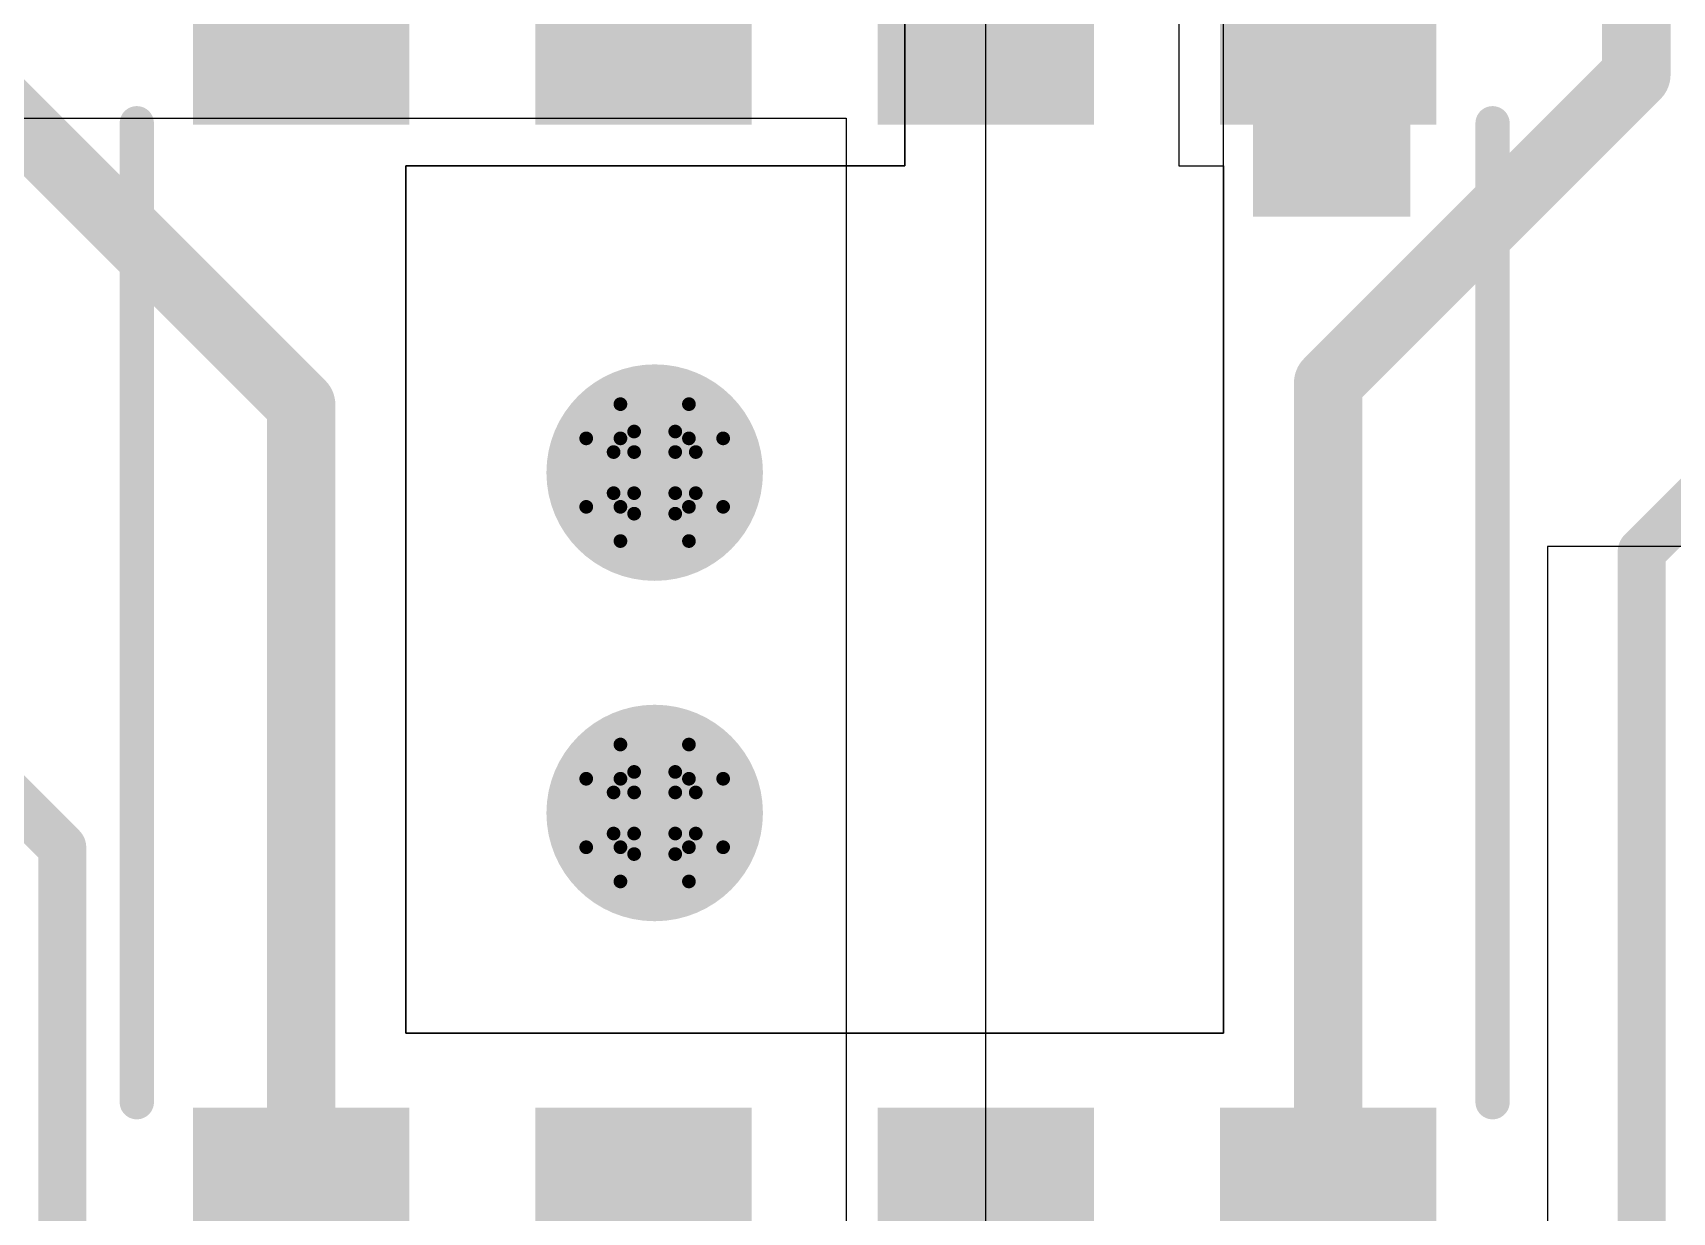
# Model space of a CAD drawing. Header units: inches. Extents: x -5 to 5258, y -4 to 5281.
# Drawn here: x 48.49 to 54.57, y 21.89 to 26.26 of the extents above; entities that cross this region are included whole.
import ezdxf

# ---------------------------------------------------------------- set-up
doc = ezdxf.new("R2010")
doc.units = ezdxf.units.IN
for name, color, linetype in [('Bottom Layer', 5, 'Continuous'), ('Bottom Solder', 6, 'Continuous'), ('Drill Drawing', 1, 'Continuous'), ('Top Layer', 1, 'Continuous'), ('Top Overlay', 2, 'Continuous'), ('Top Paste', 8, 'Continuous'), ('Top Solder', 216, 'Continuous'), ('Via Holes', 16, 'Continuous')]:
    doc.layers.add(name, color=color, linetype=linetype)

# ---------------------------------------------------------------- blocks, each defined once
blk = doc.blocks.new('SOIC_8_0_154___3_90___W______11')
at = {"layer": 'Top Layer'}
for points in [[(-3.474999399999999, 1.6050006), (-3.474999399999999, 2.2049994), (-1.92499996, 2.2049994), (-1.92499996, 1.6050006)], [(1.92499996, 1.6050006), (1.92499996, 2.2049994), (3.474999399999999, 2.2049994), (3.474999399999999, 1.6050006)], [(-3.474999399999999, 0.3350005999999998), (-3.474999399999999, 0.9349993999999998), (-1.92499996, 0.9349994), (-1.92499996, 0.3350006000000001)], [(1.92499996, 0.3350005999999998), (1.92499996, 0.9349993999999998), (3.474999399999999, 0.9349994), (3.474999399999999, 0.3350006000000001)], [(-3.474999399999999, -0.9349994), (-3.474999399999999, -0.3350006000000001), (-1.92499996, -0.3350005999999998), (-1.92499996, -0.9349993999999998)], [(1.92499996, -0.9349994), (1.92499996, -0.3350006000000001), (3.474999399999999, -0.3350005999999998), (3.474999399999999, -0.9349993999999998)], [(-3.474999399999999, -2.2049994), (-3.474999399999999, -1.6050006), (-1.92499996, -1.6050006), (-1.92499996, -2.2049994)], [(1.92499996, -2.2049994), (1.92499996, -1.6050006), (3.474999399999999, -1.6050006), (3.474999399999999, -2.2049994)]]:
    blk.add_hatch(color=1, dxfattribs=at).paths.add_polyline_path(points)
at = {"layer": 'Top Overlay'}
blk.add_hatch(color=2, dxfattribs=at).paths.add_polyline_path([(-1.83820816, 1.62576764), (-1.48260816, 1.62576764), (-1.48260816, 2.20996764), (-1.83820816, 2.20996764)])
at = {"layer": 'Top Paste'}
for points in [[(-3.474999399999999, 1.6050006), (-3.474999399999999, 2.2049994), (-1.92499996, 2.2049994), (-1.92499996, 1.6050006)], [(1.92499996, 1.6050006), (1.92499996, 2.2049994), (3.474999399999999, 2.2049994), (3.474999399999999, 1.6050006)], [(-3.474999399999999, 0.3350005999999998), (-3.474999399999999, 0.9349993999999998), (-1.92499996, 0.9349994), (-1.92499996, 0.3350006000000001)], [(1.92499996, 0.3350005999999998), (1.92499996, 0.9349993999999998), (3.474999399999999, 0.9349994), (3.474999399999999, 0.3350006000000001)], [(-3.474999399999999, -0.9349994), (-3.474999399999999, -0.3350006000000001), (-1.92499996, -0.3350005999999998), (-1.92499996, -0.9349993999999998)], [(1.92499996, -0.9349994), (1.92499996, -0.3350006000000001), (3.474999399999999, -0.3350005999999998), (3.474999399999999, -0.9349993999999998)], [(-3.474999399999999, -2.2049994), (-3.474999399999999, -1.6050006), (-1.92499996, -1.6050006), (-1.92499996, -2.2049994)], [(1.92499996, -2.2049994), (1.92499996, -1.6050006), (3.474999399999999, -1.6050006), (3.474999399999999, -2.2049994)]]:
    blk.add_hatch(color=8, dxfattribs=at).paths.add_polyline_path(points)
at = {"layer": 'Top Solder'}
for points in [[(-3.5765994, 1.5034006), (-3.5765994, 2.3065994), (-1.82339996, 2.3065994), (-1.82339996, 1.5034006)], [(1.82339996, 1.5034006), (1.82339996, 2.3065994), (3.5765994, 2.3065994), (3.5765994, 1.5034006)], [(-3.5765994, 0.2334005999999998), (-3.5765994, 1.0365994), (-1.82339996, 1.0365994), (-1.82339996, 0.2334006000000002)], [(1.82339996, 0.2334005999999998), (1.82339996, 1.0365994), (3.5765994, 1.0365994), (3.5765994, 0.2334006000000002)], [(-3.5765994, -1.0365994), (-3.5765994, -0.2334006000000002), (-1.82339996, -0.2334005999999998), (-1.82339996, -1.0365994)], [(1.82339996, -1.0365994), (1.82339996, -0.2334006000000002), (3.5765994, -0.2334005999999998), (3.5765994, -1.0365994)], [(-3.5765994, -2.3065994), (-3.5765994, -1.5034006), (-1.82339996, -1.5034006), (-1.82339996, -2.3065994)], [(1.82339996, -2.3065994), (1.82339996, -1.5034006), (3.5765994, -1.5034006), (3.5765994, -2.3065994)]]:
    blk.add_hatch(color=216, dxfattribs=at).paths.add_polyline_path(points)
at = {"layer": 'Top Overlay', "const_width": 0.127}
for points in [[(1.8034, 2.5146), (-1.8288, 2.5146)], [(-3.66700054, 1.9304), (-3.79400308, 2.0574)], [(-3.79400054, 1.8034), (-3.79400308, 2.0574)], [(-3.79400054, 1.8034), (-3.66700054, 1.9304)], [(1.8034, -2.5146), (-1.8288, -2.5146)]]:
    blk.add_lwpolyline(points, dxfattribs=at)
at = {"layer": 'Top Overlay', "const_width": 0.0635}
for points in [[(-1.86055, 2.5146, 1), (-1.79705, 2.5146, 1)], [(1.77165, 2.5146, 1), (1.83515, 2.5146, 1)], [(-3.82575308, 2.0574, 1), (-3.76225308, 2.0574, 1)], [(-3.82575308, 2.0574, 1), (-3.76225308, 2.0574, 1)], [(-3.69875054, 1.9304, 1), (-3.63525054, 1.9304, 1)], [(-3.69875054, 1.9304, 1), (-3.63525054, 1.9304, 1)], [(-3.82575054, 1.8034, 1), (-3.76225054, 1.8034, 1)], [(-3.82575054, 1.8034, 1), (-3.76225054, 1.8034, 1)], [(-1.86055, -2.5146, 1), (-1.79705, -2.5146, 1)], [(1.77165, -2.5146, 1), (1.83515, -2.5146, 1)]]:
    blk.add_lwpolyline(points, format="xyb", close=True, dxfattribs=at)

msp = doc.modelspace()

# ---------------------------------------------------------------- hatches: boundary and pattern name
at = {"layer": 'Bottom Layer'}
h = msp.add_hatch(color=5, dxfattribs=at)
edge = h.paths.add_edge_path()
edge.add_arc((50.79286767999999, 24.63086768), 0.2999994, 0, 360)
h = msp.add_hatch(color=5, dxfattribs=at)
edge = h.paths.add_edge_path()
edge.add_arc((50.79286767999999, 23.368), 0.2999994, 0, 360)
at = {"layer": 'Bottom Solder'}
h = msp.add_hatch(color=6, dxfattribs=at)
edge = h.paths.add_edge_path()
edge.add_arc((50.79286767999999, 24.63086768), 0.4015993999999999, 0, 360)
h = msp.add_hatch(color=6, dxfattribs=at)
edge = h.paths.add_edge_path()
edge.add_arc((50.79286767999999, 23.368), 0.4015993999999999, 0, 360)
at = {"layer": 'Top Layer'}
h = msp.add_hatch(color=1, dxfattribs=at)
edge = h.paths.add_edge_path()
edge.add_arc((50.79286767999999, 24.63086768), 0.2999994, 0, 360)
h = msp.add_hatch(color=1, dxfattribs=at)
edge = h.paths.add_edge_path()
edge.add_arc((50.79286767999999, 23.368), 0.2999994, 0, 360)
at = {"layer": 'Top Solder'}
h = msp.add_hatch(color=216, dxfattribs=at)
edge = h.paths.add_edge_path()
edge.add_arc((50.79286767999999, 24.63086768), 0.4015993999999999, 0, 360)
h = msp.add_hatch(color=216, dxfattribs=at)
edge = h.paths.add_edge_path()
edge.add_arc((50.79286767999999, 23.368), 0.4015993999999999, 0, 360)
at = {"layer": 'Via Holes'}
h = msp.add_hatch(color=7, dxfattribs=at)
edge = h.paths.add_edge_path()
edge.add_arc((50.79286767999999, 24.63086768), 0.1499997, 0, 360)
h = msp.add_hatch(color=7, dxfattribs=at)
edge = h.paths.add_edge_path()
edge.add_arc((50.79286767999999, 23.368), 0.1499997, 0, 360)

# ---------------------------------------------------------------- linework, layer by layer
at = {"layer": 'Bottom Layer'}
for p, q in [((52.02141487999999, 17.3228), (52.02141487999999, 26.46326686)), ((46.18626272, 25.94531514), (51.50346316, 25.94531514)), ((51.50346316, 25.94531514), (51.50346316, 17.32280254))]:
    msp.add_line(p, q, dxfattribs=at)
at = {"layer": 'Drill Drawing', "const_width": 0.0508}
for points in [[(50.66586768, 24.75786768), (50.66586768, 24.88486768)], [(50.66586768, 24.88486768), (50.91986768, 24.88486768)], [(50.91986768, 24.75786768), (50.91986768, 24.88486768)], [(50.53886768, 24.50386768), (50.53886768, 24.75786768)], [(50.53886768, 24.75786768), (50.66586768, 24.75786768)], [(50.71666768, 24.70706768), (50.71666768, 24.78326768)], [(50.71666768, 24.78326768), (50.86906768, 24.78326768)], [(50.86906768, 24.70706768), (50.86906768, 24.78326768)], [(50.91986768, 24.75786768), (51.04686768, 24.75786768)], [(51.04686768, 24.50386768), (51.04686768, 24.75786768)], [(50.64046767999999, 24.55466768), (50.64046767999999, 24.70706768)], [(50.64046767999999, 24.70706768), (50.71666768, 24.70706768)], [(50.86906768, 24.70706768), (50.94526768, 24.70706768)], [(50.94526768, 24.55466768), (50.94526768, 24.70706768)], [(50.64046767999999, 24.55466768), (50.71666768, 24.55466768)], [(50.71666768, 24.47846768), (50.71666768, 24.55466768)], [(50.86906768, 24.55466768), (50.94526768, 24.55466768)], [(50.86906768, 24.47846768), (50.86906768, 24.55466768)], [(50.53886768, 24.50386768), (50.66586768, 24.50386768)], [(50.66586768, 24.37686768), (50.66586768, 24.50386768)], [(50.91986768, 24.50386768), (51.04686768, 24.50386768)], [(50.91986768, 24.37686768), (50.91986768, 24.50386768)], [(50.71666768, 24.47846768), (50.86906768, 24.47846768)], [(50.66586768, 24.37686768), (50.91986768, 24.37686768)], [(50.66586768, 23.495), (50.66586768, 23.622)], [(50.66586768, 23.622), (50.91986768, 23.622)], [(50.91986768, 23.495), (50.91986768, 23.622)], [(50.71666768, 23.4442), (50.71666768, 23.5204)], [(50.71666768, 23.5204), (50.86906768, 23.5204)], [(50.86906768, 23.4442), (50.86906768, 23.5204)], [(50.53886768, 23.241), (50.53886768, 23.495)], [(50.53886768, 23.495), (50.66586768, 23.495)], [(50.91986768, 23.495), (51.04686768, 23.495)], [(51.04686768, 23.241), (51.04686768, 23.495)], [(50.64046767999999, 23.2918), (50.64046767999999, 23.4442)], [(50.64046767999999, 23.4442), (50.71666768, 23.4442)], [(50.86906768, 23.4442), (50.94526768, 23.4442)], [(50.94526768, 23.2918), (50.94526768, 23.4442)], [(50.64046767999999, 23.2918), (50.71666768, 23.2918)], [(50.71666768, 23.2156), (50.71666768, 23.2918)], [(50.86906768, 23.2918), (50.94526768, 23.2918)], [(50.86906768, 23.2156), (50.86906768, 23.2918)], [(50.53886768, 23.241), (50.66586768, 23.241)], [(50.66586768, 23.114), (50.66586768, 23.241)], [(50.71666768, 23.2156), (50.86906768, 23.2156)], [(50.91986768, 23.241), (51.04686768, 23.241)], [(50.91986768, 23.114), (50.91986768, 23.241)], [(50.66586768, 23.114), (50.91986768, 23.114)]]:
    msp.add_lwpolyline(points, dxfattribs=at)
at = {"layer": 'Drill Drawing', "const_width": 0.0254}
for points in [[(50.65316768, 24.88486768, 1), (50.67856767999999, 24.88486768, 1)], [(50.65316768, 24.88486768, 1), (50.67856767999999, 24.88486768, 1)], [(50.90716768, 24.88486768, 1), (50.93256768, 24.88486768, 1)], [(50.90716768, 24.88486768, 1), (50.93256768, 24.88486768, 1)], [(50.52616767999999, 24.75786768, 1), (50.55156768, 24.75786768, 1)], [(50.52616767999999, 24.75786768, 1), (50.55156768, 24.75786768, 1)], [(50.65316768, 24.75786768, 1), (50.67856767999999, 24.75786768, 1)], [(50.65316768, 24.75786768, 1), (50.67856767999999, 24.75786768, 1)], [(50.70396768, 24.78326768, 1), (50.72936768, 24.78326768, 1)], [(50.70396768, 24.78326768, 1), (50.72936768, 24.78326768, 1)], [(50.85636767999999, 24.78326768, 1), (50.88176768, 24.78326768, 1)], [(50.85636767999999, 24.78326768, 1), (50.88176768, 24.78326768, 1)], [(50.90716768, 24.75786768, 1), (50.93256768, 24.75786768, 1)], [(50.90716768, 24.75786768, 1), (50.93256768, 24.75786768, 1)], [(51.03416768, 24.75786768, 1), (51.05956767999999, 24.75786768, 1)], [(51.03416768, 24.75786768, 1), (51.05956767999999, 24.75786768, 1)], [(50.62776768, 24.70706768, 1), (50.65316768, 24.70706768, 1)], [(50.62776768, 24.70706768, 1), (50.65316768, 24.70706768, 1)], [(50.70396768, 24.70706768, 1), (50.72936768, 24.70706768, 1)], [(50.70396768, 24.70706768, 1), (50.72936768, 24.70706768, 1)], [(50.85636767999999, 24.70706768, 1), (50.88176768, 24.70706768, 1)], [(50.85636767999999, 24.70706768, 1), (50.88176768, 24.70706768, 1)], [(50.93256768, 24.70706768, 1), (50.95796768, 24.70706768, 1)], [(50.93256768, 24.70706768, 1), (50.95796768, 24.70706768, 1)], [(50.62776768, 24.55466768, 1), (50.65316768, 24.55466768, 1)], [(50.62776768, 24.55466768, 1), (50.65316768, 24.55466768, 1)], [(50.70396768, 24.55466768, 1), (50.72936768, 24.55466768, 1)], [(50.70396768, 24.55466768, 1), (50.72936768, 24.55466768, 1)], [(50.85636767999999, 24.55466768, 1), (50.88176768, 24.55466768, 1)], [(50.85636767999999, 24.55466768, 1), (50.88176768, 24.55466768, 1)], [(50.93256768, 24.55466768, 1), (50.95796768, 24.55466768, 1)], [(50.93256768, 24.55466768, 1), (50.95796768, 24.55466768, 1)], [(50.52616767999999, 24.50386768, 1), (50.55156768, 24.50386768, 1)], [(50.52616767999999, 24.50386768, 1), (50.55156768, 24.50386768, 1)], [(50.65316768, 24.50386768, 1), (50.67856767999999, 24.50386768, 1)], [(50.65316768, 24.50386768, 1), (50.67856767999999, 24.50386768, 1)], [(50.90716768, 24.50386768, 1), (50.93256768, 24.50386768, 1)], [(50.90716768, 24.50386768, 1), (50.93256768, 24.50386768, 1)], [(51.03416768, 24.50386768, 1), (51.05956767999999, 24.50386768, 1)], [(51.03416768, 24.50386768, 1), (51.05956767999999, 24.50386768, 1)], [(50.70396768, 24.47846768, 1), (50.72936768, 24.47846768, 1)], [(50.70396768, 24.47846768, 1), (50.72936768, 24.47846768, 1)], [(50.85636767999999, 24.47846768, 1), (50.88176768, 24.47846768, 1)], [(50.85636767999999, 24.47846768, 1), (50.88176768, 24.47846768, 1)], [(50.65316768, 24.37686768, 1), (50.67856767999999, 24.37686768, 1)], [(50.65316768, 24.37686768, 1), (50.67856767999999, 24.37686768, 1)], [(50.90716768, 24.37686768, 1), (50.93256768, 24.37686768, 1)], [(50.90716768, 24.37686768, 1), (50.93256768, 24.37686768, 1)], [(50.65316768, 23.622, 1), (50.67856767999999, 23.622, 1)], [(50.65316768, 23.622, 1), (50.67856767999999, 23.622, 1)], [(50.90716768, 23.622, 1), (50.93256768, 23.622, 1)], [(50.90716768, 23.622, 1), (50.93256768, 23.622, 1)], [(50.70396768, 23.5204, 1), (50.72936768, 23.5204, 1)], [(50.70396768, 23.5204, 1), (50.72936768, 23.5204, 1)], [(50.85636767999999, 23.5204, 1), (50.88176768, 23.5204, 1)], [(50.85636767999999, 23.5204, 1), (50.88176768, 23.5204, 1)], [(50.52616767999999, 23.495, 1), (50.55156768, 23.495, 1)], [(50.52616767999999, 23.495, 1), (50.55156768, 23.495, 1)], [(50.65316768, 23.495, 1), (50.67856767999999, 23.495, 1)], [(50.65316768, 23.495, 1), (50.67856767999999, 23.495, 1)], [(50.90716768, 23.495, 1), (50.93256768, 23.495, 1)], [(50.90716768, 23.495, 1), (50.93256768, 23.495, 1)], [(51.03416768, 23.495, 1), (51.05956767999999, 23.495, 1)], [(51.03416768, 23.495, 1), (51.05956767999999, 23.495, 1)], [(50.62776768, 23.4442, 1), (50.65316768, 23.4442, 1)], [(50.62776768, 23.4442, 1), (50.65316768, 23.4442, 1)], [(50.70396768, 23.4442, 1), (50.72936768, 23.4442, 1)], [(50.70396768, 23.4442, 1), (50.72936768, 23.4442, 1)], [(50.85636767999999, 23.4442, 1), (50.88176768, 23.4442, 1)], [(50.85636767999999, 23.4442, 1), (50.88176768, 23.4442, 1)], [(50.93256768, 23.4442, 1), (50.95796768, 23.4442, 1)], [(50.93256768, 23.4442, 1), (50.95796768, 23.4442, 1)], [(50.62776768, 23.2918, 1), (50.65316768, 23.2918, 1)], [(50.62776768, 23.2918, 1), (50.65316768, 23.2918, 1)], [(50.70396768, 23.2918, 1), (50.72936768, 23.2918, 1)], [(50.70396768, 23.2918, 1), (50.72936768, 23.2918, 1)], [(50.85636767999999, 23.2918, 1), (50.88176768, 23.2918, 1)], [(50.85636767999999, 23.2918, 1), (50.88176768, 23.2918, 1)], [(50.93256768, 23.2918, 1), (50.95796768, 23.2918, 1)], [(50.93256768, 23.2918, 1), (50.95796768, 23.2918, 1)], [(50.52616767999999, 23.241, 1), (50.55156768, 23.241, 1)], [(50.52616767999999, 23.241, 1), (50.55156768, 23.241, 1)], [(50.65316768, 23.241, 1), (50.67856767999999, 23.241, 1)], [(50.65316768, 23.241, 1), (50.67856767999999, 23.241, 1)], [(50.70396768, 23.2156, 1), (50.72936768, 23.2156, 1)], [(50.70396768, 23.2156, 1), (50.72936768, 23.2156, 1)], [(50.85636767999999, 23.2156, 1), (50.88176768, 23.2156, 1)], [(50.85636767999999, 23.2156, 1), (50.88176768, 23.2156, 1)], [(50.90716768, 23.241, 1), (50.93256768, 23.241, 1)], [(50.90716768, 23.241, 1), (50.93256768, 23.241, 1)], [(51.03416768, 23.241, 1), (51.05956767999999, 23.241, 1)], [(51.03416768, 23.241, 1), (51.05956767999999, 23.241, 1)], [(50.65316768, 23.114, 1), (50.67856767999999, 23.114, 1)], [(50.65316768, 23.114, 1), (50.67856767999999, 23.114, 1)], [(50.90716768, 23.114, 1), (50.93256768, 23.114, 1)], [(50.90716768, 23.114, 1), (50.93256768, 23.114, 1)]]:
    msp.add_lwpolyline(points, format="xyb", close=True, dxfattribs=at)
at = {"layer": 'Top Layer'}
for p, q in [((52.90292188, 22.55115886), (52.90292188, 30.0699043)), ((51.72138754, 29.1297995), (51.72138754, 25.7693033)), ((51.72138754, 25.7693033), (51.72138754, 28.1645995)), ((52.73738754, 27.82730274), (52.73738754, 25.7693033)), ((51.72138754, 25.7693033), (49.86985199999999, 25.7693033)), ((49.86985199999999, 25.7693033), (49.86985199999999, 22.55115886)), ((49.86985199999999, 22.55115886), (49.86985199999999, 25.7693033)), ((49.86985199999999, 25.7693033), (51.72138754, 25.7693033)), ((52.73738754, 25.7693033), (52.90292188, 25.7693033)), ((52.90292188, 25.7693033), (52.90292188, 24.9640979)), ((52.90292188, 24.9640979), (52.90292188, 22.55115886)), ((61.75785717999999, 24.35733), (54.10445872, 24.35733)), ((54.10445872, 24.35733), (54.10445872, 18.96351808)), ((49.86985199999999, 22.55115886), (52.90292188, 22.55115886)), ((52.90292188, 22.55115886), (49.86985199999999, 22.55115886))]:
    msp.add_line(p, q, dxfattribs=at)
for points, const_width in [([(54.4342574, 26.10696836), (54.4342574, 28.64734174)], 0.254), ([(53.29138694, 24.9640979), (54.4342574, 26.10696836)], 0.254), ([(48.33841996, 26.02554104), (49.48138694, 24.88257406)], 0.254), ([(54.45407702, 24.33759166), (55.17903365999999, 25.0625483)], 0.1778), ([(53.29138694, 21.39830366), (53.29138694, 24.9640979)], 0.254), ([(49.48138694, 21.39830366), (49.48138694, 24.88257406)], 0.254), ([(54.45407702, 17.49580702), (54.45407702, 24.33759166)], 0.1778), ([(48.17922038, 23.6563027), (48.59541716, 23.24010592)], 0.1778), ([(48.59541716, 17.19058792), (48.59541716, 23.24010592)], 0.1778)]:
    msp.add_lwpolyline(points, dxfattribs=dict(at, const_width=const_width))
for points, const_width in [([(54.3707574, 26.10696836, 1), (54.4977574, 26.10696836, 1)], 0.127), ([(54.3707574, 26.10696836, 1), (54.4977574, 26.10696836, 1)], 0.127), ([(53.22788693999999, 24.9640979, 1), (53.35488694, 24.9640979, 1)], 0.127), ([(53.22788693999999, 24.9640979, 1), (53.35488694, 24.9640979, 1)], 0.127), ([(49.41788694, 24.88257406, 1), (49.54488694, 24.88257406, 1)], 0.127), ([(49.41788694, 24.88257406, 1), (49.54488694, 24.88257406, 1)], 0.127), ([(54.40962701999999, 24.33759166, 1), (54.49852702, 24.33759166, 1)], 0.0889), ([(54.40962701999999, 24.33759166, 1), (54.49852702, 24.33759166, 1)], 0.0889), ([(48.55096715999999, 23.24010592, 1), (48.63986715999999, 23.24010592, 1)], 0.0889), ([(48.55096715999999, 23.24010592, 1), (48.63986715999999, 23.24010592, 1)], 0.0889)]:
    msp.add_lwpolyline(points, format="xyb", close=True, dxfattribs=dict(at, const_width=const_width))

# ---------------------------------------------------------------- block references
at = {"rotation": 270}
msp.add_blockref('SOIC_8_0_154___3_90___W______11', (51.38638693999999, 24.09830334), dxfattribs=at)

doc.saveas('drawing.dxf')
